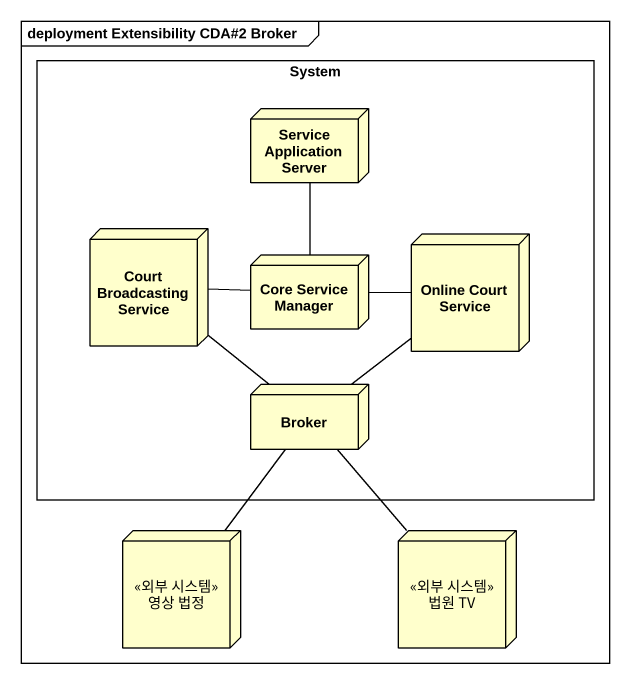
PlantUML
@startuml
mainframe deployment Extensibility CDA#2 Broker
rectangle System {
  node "Service Application Server" as Service_Application_Server
  node "Court Broadcasting Service" as Court_Broadcasting_Service
  node "Online Court Service" as Online_Court_Service
  node "Core Service Manager" as Core_Service_Manager
  node Broker
}
node "<<외부 시스템>> 영상 법정" as 외부_시스템_영상_법정
node "<<외부 시스템>> 법원 TV" as 외부_시스템_법원_TV
Service_Application_Server -- Core_Service_Manager
Court_Broadcasting_Service -- Broker
Online_Court_Service -- Broker
Core_Service_Manager -left- Court_Broadcasting_Service
Core_Service_Manager -right- Online_Court_Service
외부_시스템_영상_법정 -up- Broker
외부_시스템_법원_TV -up- Broker
@enduml
